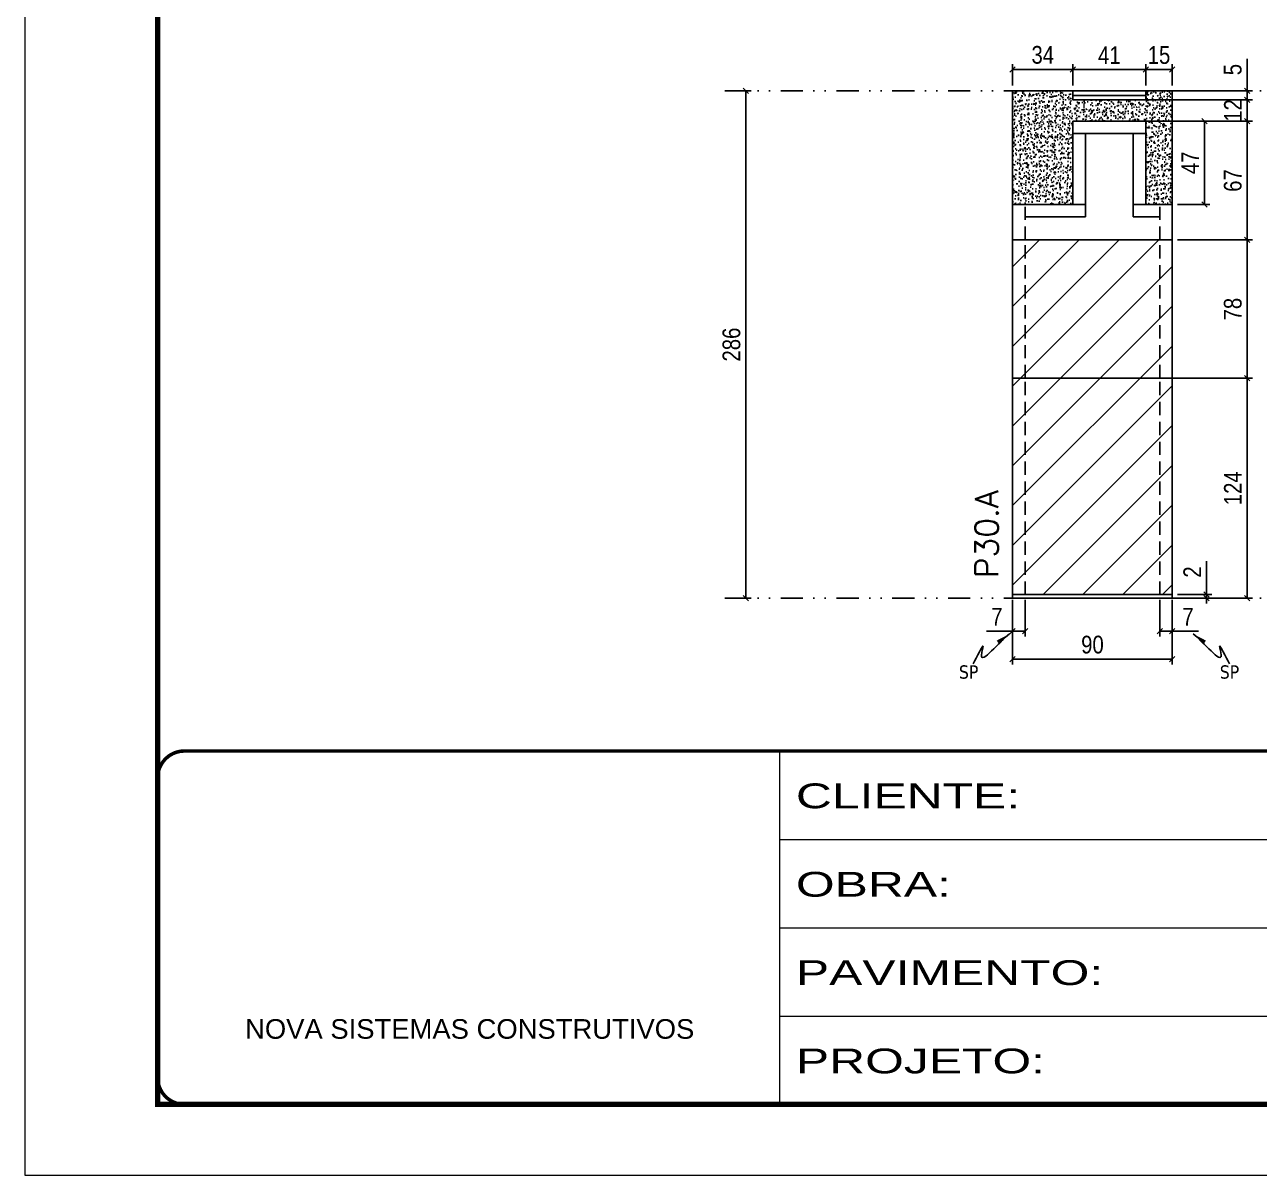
# Model space of a CAD drawing. Extents: x 808 to 7089, y -98 to 17032.
# Drawn here: x 3978 to 4674, y 6794 to 7443 of the extents above; entities that cross this region are included whole.
import ezdxf

# ---------------------------------------------------------------- set-up
doc = ezdxf.new("R2010")
doc.units = 0
for name, pattern in [('CONTINUO', [0]), ('DASHED', [0.75, 0.5, -0.25]), ('DIVIDE2', [0.625, 0.25, -0.125, 0, -0.125, 0, -0.125]), ('HIDDEN', [0.375, 0.25, -0.125])]:
    doc.linetypes.add(name, pattern=pattern)
for name, color, linetype in [('COTA', 241, 'Continuous'), ('Nível', 160, 'Continuous'), ('Painéis', 200, 'Continuous'), ('SARR_2.2x7', 40, 'Continuous'), ('SARR_EDITAR', 141, 'Continuous'), ('Sarrafo de Pressão', 42, 'HIDDEN'), ('texto', 7, 'Continuous')]:
    doc.layers.add(name, color=color, linetype=linetype)
for name, color, linetype, lineweight in [('Folhas', 255, 'Continuous', 9), ('REAPROVEITAMENTO', 251, 'Continuous', 9), ('SARRAFO DE PRESSAO', 251, 'DASHED', 9), ('Texto Seção', 7, 'Continuous', 15)]:
    doc.layers.add(name, color=color, linetype=linetype, lineweight=lineweight)
doc.styles.add('ARIAL', font='arial.ttf')
doc.styles.add('COTA TECNICA', font='techl___.ttf', dxfattribs={"height": 10})
doc.styles.add('COTA TECNICA-50', font='techl___.ttf', dxfattribs={"height": 10})
doc.styles.add('REGUA-120', font='ROMANS.shx', dxfattribs={"height": 15})
doc.styles.get("Standard").update_dxf_attribs({"font": 'arial.ttf'})
doc.styles.add('Tecnologia', font='')
doc.styles.get('Tecnologia').set_extended_font_data('Forgotten Futurist')
doc.dimstyles.new('COTA PAINEL-50', dxfattribs={"dimtxt": 10, "dimasz": 3, "dimexe": 3, "dimexo": 3, "dimgap": 3, "dimtad": 1, "dimdec": 1, "dimzin": 12, "dimdsep": 46, "dimtxsty": 'COTA TECNICA-50', "dimblk1": 'OBLIQUE', "dimblk2": 'OBLIQUE', "dimsah": 1, "dimcen": 0.9, "dimclrd": 4, "dimclre": 4, "dimclrt": 240, "dimadec": 1, "dimazin": 3, "dimtfac": 1, "dimtdec": 1, "dimtmove": 0, "dimatfit": 3, "dimfxl": 1, "dimtolj": 1, "dimtzin": 12, "dimarcsym": 0})
doc.dimstyles.new('PAINEL', dxfattribs={"dimtxt": 10, "dimasz": 3, "dimexe": 3, "dimexo": 3, "dimgap": 3, "dimtad": 1, "dimdec": 1, "dimzin": 12, "dimdsep": 46, "dimtxsty": 'COTA TECNICA', "dimblk1": 'OBLIQUE', "dimblk2": 'OBLIQUE', "dimsah": 1, "dimcen": 0.9, "dimclrd": 4, "dimclre": 4, "dimclrt": 240, "dimadec": 1, "dimazin": 3, "dimtfac": 1, "dimtdec": 1, "dimtmove": 0, "dimatfit": 3, "dimfxl": 1, "dimtolj": 1, "dimtzin": 12, "dimarcsym": 0})
doc.dimstyles.get("Standard").update_dxf_attribs({"dimtxt": 0.18, "dimasz": 0.18, "dimexe": 0.18, "dimexo": 0.0625, "dimgap": 0.09, "dimtad": 0, "dimtih": 1, "dimtoh": 1, "dimdec": 4, "dimzin": 0, "dimdsep": 46, "dimtxsty": 'Standard', "dimcen": 0.09, "dimadec": 0, "dimazin": 0, "dimtfac": 1, "dimtdec": 4, "dimtofl": 0, "dimtmove": 0, "dimatfit": 3, "dimfxl": 1, "dimtolj": 1, "dimtzin": 0, "dimarcsym": 0})

# ---------------------------------------------------------------- blocks, each defined once
blk = doc.blocks.new('9999999999')
at = {"color": 30, "linetype": 'CONTINUO'}
for p, q in [((98564.56, 34230.21), (98564.56, 34429.45)), ((98564.56, 34379.64), (99583.98, 34379.64)), ((98564.56, 34329.83), (99487.98, 34329.83)), ((98564.56, 34280.02), (99487.98, 34280.02))]:
    blk.add_line(p, q, dxfattribs=at)
at = {"color": 30, "linetype": 'CONTINUO', "const_width": 2}
blk.add_lwpolyline([(99583.98, 34230.21), (99583.98, 34414.45, 0.414214), (99568.98, 34429.45), (98228.98, 34429.45, 0.414214), (98213.98, 34414.45), (98213.98, 34245.21, 0.414214), (98228.98, 34230.21), (99583.98, 34230.21)], format="xyb", dxfattribs=at)
at = {"layer": 'Folhas'}
blk.add_lwpolyline([(98138.98, 34190.21), (99623.98, 34190.21), (99623.98, 35240.21), (98138.98, 35240.21)], close=True, dxfattribs=at)
at = {"layer": 'Folhas', "color": 30, "const_width": 3}
blk.add_lwpolyline([(98213.98, 34230.21), (99583.98, 34230.21), (99583.98, 35200.21), (98213.98, 35200.21)], close=True, dxfattribs=at)
at = {"color": 7, "linetype": 'Continuous', "ltscale": 5, "style": 'ARIAL'}
blk.add_text('NOVA SISTEMAS CONSTRUTIVOS', height=11.0592, dxfattribs=at).set_placement((98263.19, 34267.21))
at = {"layer": 'Folhas', "color": 7, "style": 'Tecnologia', "width": 1.5}
for s, p in [('CLIENTE:', (98573.65, 34397.17)), ('OBRA:', (98573.65, 34347.31)), ('PAVIMENTO:', (98573.65, 34297.5)), ('PROJETO:', (98573.65, 34247.69))]:
    blk.add_text(s, height=14, dxfattribs=at).set_placement(p)
blk = doc.blocks.new('_Oblique')
at = {"color": 0, "linetype": 'ByBlock', "lineweight": -2}
blk.add_line((-0.5, -0.5), (0.5, 0.5), dxfattribs=at)
blk = doc.blocks.new('*D1728')
at = {"layer": 'COTA', "color": 4, "lineweight": -2, "transparency": 16777216}
for p, q in [((4375.84, 7405.29), (4387.69, 7405.29)), ((4384.69, 7119.29), (4384.69, 7405.29)), ((4375.84, 7119.29), (4387.69, 7119.29))]:
    blk.add_line(p, q, dxfattribs=at)
at = {"layer": 'Defpoints', "color": 0, "transparency": 16777216}
for p in [(4372.84, 7405.29), (4384.69, 7405.29), (4372.84, 7119.29)]:
    blk.add_point(p, dxfattribs=at)
at = {"layer": 'COTA', "color": 4, "lineweight": -2, "transparency": 16777216, "xscale": 3, "yscale": 3, "zscale": 3}
for p, rotation in [((4384.69, 7405.29), 90), ((4384.69, 7119.29), 270)]:
    blk.add_blockref('_Oblique', p, dxfattribs=dict(at, rotation=rotation))
at = {"layer": 'COTA', "color": 240, "transparency": 16777216, "insert": (4376.56, 7262.29), "char_height": 10, "attachment_point": 5, "rotation": 90, "style": 'COTA TECNICA-50'}
blk.add_mtext('\\A1;286', dxfattribs=at)
blk = doc.blocks.new('*D622')
at = {"layer": 'COTA', "color": 4, "lineweight": -2, "transparency": 16777216}
for p, q in [((4534.99, 7118.29), (4534.99, 7081.93)), ((4624.99, 7118.29), (4624.99, 7081.93)), ((4534.99, 7084.93), (4624.99, 7084.93))]:
    blk.add_line(p, q, dxfattribs=at)
at = {"layer": 'Defpoints', "color": 0, "transparency": 16777216}
for p in [(4534.99, 7121.29), (4624.99, 7121.29), (4624.99, 7084.93)]:
    blk.add_point(p, dxfattribs=at)
at = {"layer": 'COTA', "color": 4, "lineweight": -2, "transparency": 16777216, "xscale": 3, "yscale": 3, "zscale": 3, "rotation": 180}
blk.add_blockref('_Oblique', (4534.99, 7084.93), dxfattribs=at)
at = {"layer": 'COTA', "color": 4, "lineweight": -2, "transparency": 16777216, "xscale": 3, "yscale": 3, "zscale": 3}
blk.add_blockref('_Oblique', (4624.99, 7084.93), dxfattribs=at)
at = {"layer": 'COTA', "color": 240, "transparency": 16777216, "insert": (4579.99, 7093.06), "char_height": 10, "attachment_point": 5, "style": 'COTA TECNICA'}
blk.add_mtext('\\A1;90', dxfattribs=at)
blk = doc.blocks.new('*D623')
at = {"layer": 'COTA', "color": 4, "lineweight": -2, "transparency": 16777216}
for p, q in [((4617.99, 7118.29), (4617.99, 7097.78)), ((4624.99, 7116.29), (4624.99, 7097.78)), ((4617.99, 7100.78), (4624.99, 7100.78)), ((4624.99, 7100.78), (4639.72, 7100.78))]:
    blk.add_line(p, q, dxfattribs=at)
at = {"layer": 'Defpoints', "color": 0, "transparency": 16777216}
for p in [(4617.99, 7121.29), (4624.99, 7119.29), (4624.99, 7100.78)]:
    blk.add_point(p, dxfattribs=at)
at = {"layer": 'COTA', "color": 4, "lineweight": -2, "transparency": 16777216, "xscale": 3, "yscale": 3, "zscale": 3, "rotation": 180}
blk.add_blockref('_Oblique', (4617.99, 7100.78), dxfattribs=at)
at = {"layer": 'COTA', "color": 4, "lineweight": -2, "transparency": 16777216, "xscale": 3, "yscale": 3, "zscale": 3}
blk.add_blockref('_Oblique', (4624.99, 7100.78), dxfattribs=at)
at = {"layer": 'COTA', "color": 240, "transparency": 16777216, "insert": (4633.85, 7108.85), "char_height": 10, "attachment_point": 5, "style": 'COTA TECNICA-50'}
blk.add_mtext('\\A1;7', dxfattribs=at)
blk = doc.blocks.new('*D624')
at = {"layer": 'COTA', "color": 4, "lineweight": -2, "transparency": 16777216}
for p, q in [((4534.99, 7116.29), (4534.99, 7097.78)), ((4541.99, 7118.29), (4541.99, 7097.78)), ((4534.99, 7100.78), (4520.25, 7100.78)), ((4541.99, 7100.78), (4534.99, 7100.78))]:
    blk.add_line(p, q, dxfattribs=at)
at = {"layer": 'Defpoints', "color": 0, "transparency": 16777216}
for p in [(4534.99, 7119.29), (4541.99, 7121.29), (4534.99, 7100.78)]:
    blk.add_point(p, dxfattribs=at)
at = {"layer": 'COTA', "color": 4, "lineweight": -2, "transparency": 16777216, "xscale": 3, "yscale": 3, "zscale": 3, "rotation": 180}
blk.add_blockref('_Oblique', (4534.99, 7100.78), dxfattribs=at)
at = {"layer": 'COTA', "color": 4, "lineweight": -2, "transparency": 16777216, "xscale": 3, "yscale": 3, "zscale": 3}
blk.add_blockref('_Oblique', (4541.99, 7100.78), dxfattribs=at)
at = {"layer": 'COTA', "color": 240, "transparency": 16777216, "insert": (4526.12, 7108.85), "char_height": 10, "attachment_point": 5, "style": 'COTA TECNICA-50'}
blk.add_mtext('\\A1;7', dxfattribs=at)
blk = doc.blocks.new('*D625')
at = {"layer": 'COTA', "color": 4, "linetype": 'ByBlock', "lineweight": -2, "transparency": 16777216}
for p, q in [((4627.99, 7243.29), (4670.22, 7243.29)), ((4667.22, 7119.29), (4667.22, 7243.29)), ((4627.99, 7119.29), (4670.22, 7119.29))]:
    blk.add_line(p, q, dxfattribs=at)
at = {"layer": 'Defpoints', "color": 0, "linetype": 'ByBlock', "transparency": 16777216}
for p in [(4624.99, 7243.29), (4667.22, 7243.29), (4624.99, 7119.29)]:
    blk.add_point(p, dxfattribs=at)
at = {"layer": 'COTA', "color": 4, "linetype": 'ByBlock', "lineweight": -2, "transparency": 16777216, "xscale": 3, "yscale": 3, "zscale": 3}
for p, rotation in [((4667.22, 7243.29), 90), ((4667.22, 7119.29), 270)]:
    blk.add_blockref('_Oblique', p, dxfattribs=dict(at, rotation=rotation))
at = {"layer": 'COTA', "color": 240, "linetype": 'ByBlock', "transparency": 16777216, "insert": (4659.14, 7181.29), "char_height": 10, "attachment_point": 5, "rotation": 90, "style": 'COTA TECNICA'}
blk.add_mtext('\\A1;124', dxfattribs=at)
blk = doc.blocks.new('*D626')
at = {"layer": 'COTA', "color": 4, "lineweight": -2, "transparency": 16777216}
for p, q in [((4644.24, 7121.29), (4644.24, 7140.09)), ((4627.99, 7121.29), (4647.24, 7121.29)), ((4627.99, 7119.29), (4647.24, 7119.29)), ((4644.24, 7119.29), (4644.24, 7121.29)), ((4644.24, 7119.29), (4644.24, 7116.29))]:
    blk.add_line(p, q, dxfattribs=at)
at = {"layer": 'Defpoints', "color": 0, "transparency": 16777216}
for p in [(4624.99, 7121.29), (4624.99, 7119.29), (4644.24, 7119.29)]:
    blk.add_point(p, dxfattribs=at)
at = {"layer": 'COTA', "color": 4, "lineweight": -2, "transparency": 16777216, "xscale": 3, "yscale": 3, "zscale": 3}
for p, rotation in [((4644.24, 7121.29), 270), ((4644.24, 7119.29), 90)]:
    blk.add_blockref('_Oblique', p, dxfattribs=dict(at, rotation=rotation))
at = {"layer": 'COTA', "color": 240, "transparency": 16777216, "insert": (4636.24, 7134.04), "char_height": 10, "attachment_point": 5, "rotation": 90, "style": 'COTA TECNICA-50'}
blk.add_mtext('\\A1;2', dxfattribs=at)
blk = doc.blocks.new('*D627')
at = {"layer": 'COTA', "color": 4, "linetype": 'ByBlock', "lineweight": -2, "transparency": 16777216}
for p, q in [((4627.99, 7243.29), (4670.22, 7243.29)), ((4667.22, 7119.29), (4667.22, 7243.29)), ((4627.99, 7119.29), (4670.22, 7119.29))]:
    blk.add_line(p, q, dxfattribs=at)
at = {"layer": 'Defpoints', "color": 0, "linetype": 'ByBlock', "transparency": 16777216}
for p in [(4624.99, 7243.29), (4667.22, 7243.29), (4624.99, 7119.29)]:
    blk.add_point(p, dxfattribs=at)
at = {"layer": 'COTA', "color": 4, "linetype": 'ByBlock', "lineweight": -2, "transparency": 16777216, "xscale": 3, "yscale": 3, "zscale": 3}
for p, rotation in [((4667.22, 7243.29), 90), ((4667.22, 7119.29), 270)]:
    blk.add_blockref('_Oblique', p, dxfattribs=dict(at, rotation=rotation))
at = {"layer": 'COTA', "color": 240, "linetype": 'ByBlock', "transparency": 16777216, "insert": (4659.14, 7181.29), "char_height": 10, "attachment_point": 5, "rotation": 90, "style": 'COTA TECNICA'}
blk.add_mtext('\\A1;124', dxfattribs=at)
blk = doc.blocks.new('*D628')
at = {"layer": 'COTA', "color": 4, "lineweight": -2, "transparency": 16777216}
for p, q in [((4534.99, 7408.29), (4534.99, 7420.38)), ((4568.99, 7408.29), (4568.99, 7420.38)), ((4568.99, 7417.38), (4534.99, 7417.38))]:
    blk.add_line(p, q, dxfattribs=at)
at = {"layer": 'Defpoints', "color": 0, "transparency": 16777216}
for p in [(4534.99, 7417.38), (4534.99, 7405.29), (4568.99, 7405.29)]:
    blk.add_point(p, dxfattribs=at)
at = {"layer": 'COTA', "color": 4, "lineweight": -2, "transparency": 16777216, "xscale": 3, "yscale": 3, "zscale": 3, "rotation": 180}
blk.add_blockref('_Oblique', (4534.99, 7417.38), dxfattribs=at)
at = {"layer": 'COTA', "color": 4, "lineweight": -2, "transparency": 16777216, "xscale": 3, "yscale": 3, "zscale": 3}
blk.add_blockref('_Oblique', (4568.99, 7417.38), dxfattribs=at)
at = {"layer": 'COTA', "color": 240, "transparency": 16777216, "insert": (4551.99, 7425.6), "char_height": 10, "attachment_point": 5, "style": 'COTA TECNICA-50'}
blk.add_mtext('\\A1;34', dxfattribs=at)
blk = doc.blocks.new('*D629')
at = {"layer": 'COTA', "color": 4, "lineweight": -2, "transparency": 16777216}
for p, q in [((4593.99, 7388.29), (4670.22, 7388.29)), ((4667.22, 7388.29), (4667.22, 7321.29)), ((4627.99, 7321.29), (4670.22, 7321.29))]:
    blk.add_line(p, q, dxfattribs=at)
at = {"layer": 'Defpoints', "color": 0, "transparency": 16777216}
for p in [(4590.99, 7388.29), (4624.99, 7321.29), (4667.22, 7321.29)]:
    blk.add_point(p, dxfattribs=at)
at = {"layer": 'COTA', "color": 4, "lineweight": -2, "transparency": 16777216, "xscale": 3, "yscale": 3, "zscale": 3}
for p, rotation in [((4667.22, 7388.29), 90), ((4667.22, 7321.29), 270)]:
    blk.add_blockref('_Oblique', p, dxfattribs=dict(at, rotation=rotation))
at = {"layer": 'COTA', "color": 240, "transparency": 16777216, "insert": (4659.11, 7354.79), "char_height": 10, "attachment_point": 5, "rotation": 90, "style": 'COTA TECNICA'}
blk.add_mtext('\\A1;67', dxfattribs=at)
blk = doc.blocks.new('*D1715')
at = {"layer": 'COTA', "color": 4, "lineweight": -2, "transparency": 16777216}
for p, q in [((4627.99, 7321.29), (4670.22, 7321.29)), ((4667.22, 7321.29), (4667.22, 7243.29)), ((4537.99, 7243.29), (4670.22, 7243.29))]:
    blk.add_line(p, q, dxfattribs=at)
at = {"layer": 'Defpoints', "color": 0, "transparency": 16777216}
for p in [(4624.99, 7321.29), (4534.99, 7243.29), (4667.22, 7243.29)]:
    blk.add_point(p, dxfattribs=at)
at = {"layer": 'COTA', "color": 4, "lineweight": -2, "transparency": 16777216, "xscale": 3, "yscale": 3, "zscale": 3}
for p, rotation in [((4667.22, 7321.29), 90), ((4667.22, 7243.29), 270)]:
    blk.add_blockref('_Oblique', p, dxfattribs=dict(at, rotation=rotation))
at = {"layer": 'COTA', "color": 240, "transparency": 16777216, "insert": (4659.12, 7282.29), "char_height": 10, "attachment_point": 5, "rotation": 90, "style": 'COTA TECNICA'}
blk.add_mtext('\\A1;78', dxfattribs=at)
blk = doc.blocks.new('*D1716')
at = {"layer": 'COTA', "color": 4, "lineweight": -2, "transparency": 16777216}
for p, q in [((4571.99, 7388.29), (4646.16, 7388.29)), ((4643.16, 7388.29), (4643.16, 7341.29)), ((4627.99, 7341.29), (4646.16, 7341.29))]:
    blk.add_line(p, q, dxfattribs=at)
at = {"layer": 'Defpoints', "color": 0, "transparency": 16777216}
for p in [(4568.99, 7388.29), (4624.99, 7341.29), (4643.16, 7341.29)]:
    blk.add_point(p, dxfattribs=at)
at = {"layer": 'COTA', "color": 4, "lineweight": -2, "transparency": 16777216, "xscale": 3, "yscale": 3, "zscale": 3}
for p, rotation in [((4643.16, 7388.29), 90), ((4643.16, 7341.29), 270)]:
    blk.add_blockref('_Oblique', p, dxfattribs=dict(at, rotation=rotation))
at = {"layer": 'COTA', "color": 240, "transparency": 16777216, "insert": (4635.09, 7364.79), "char_height": 10, "attachment_point": 5, "rotation": 90, "style": 'COTA TECNICA'}
blk.add_mtext('\\A1;47', dxfattribs=at)
blk = doc.blocks.new('*D630')
at = {"layer": 'COTA', "color": 4, "lineweight": -2, "transparency": 16777216}
for p, q in [((4609.99, 7408.29), (4609.99, 7420.38)), ((4624.99, 7408.29), (4624.99, 7420.38)), ((4609.99, 7417.38), (4624.99, 7417.38))]:
    blk.add_line(p, q, dxfattribs=at)
at = {"layer": 'Defpoints', "color": 0, "transparency": 16777216}
for p in [(4624.99, 7417.38), (4609.99, 7405.29), (4624.99, 7405.29)]:
    blk.add_point(p, dxfattribs=at)
at = {"layer": 'COTA', "color": 4, "lineweight": -2, "transparency": 16777216, "xscale": 3, "yscale": 3, "zscale": 3, "rotation": 180}
blk.add_blockref('_Oblique', (4609.99, 7417.38), dxfattribs=at)
at = {"layer": 'COTA', "color": 4, "lineweight": -2, "transparency": 16777216, "xscale": 3, "yscale": 3, "zscale": 3}
blk.add_blockref('_Oblique', (4624.99, 7417.38), dxfattribs=at)
at = {"layer": 'COTA', "color": 240, "transparency": 16777216, "insert": (4617.49, 7425.49), "char_height": 10, "attachment_point": 5, "style": 'COTA TECNICA'}
blk.add_mtext('\\A1;15', dxfattribs=at)
blk = doc.blocks.new('*D1717')
at = {"layer": 'COTA', "color": 4, "lineweight": -2, "transparency": 16777216}
for p, q in [((4571.99, 7400.29), (4670.22, 7400.29)), ((4667.22, 7388.29), (4667.22, 7400.29)), ((4593.99, 7388.29), (4670.22, 7388.29))]:
    blk.add_line(p, q, dxfattribs=at)
at = {"layer": 'Defpoints', "color": 0, "transparency": 16777216}
for p in [(4568.99, 7400.29), (4667.22, 7400.29), (4590.99, 7388.29)]:
    blk.add_point(p, dxfattribs=at)
at = {"layer": 'COTA', "color": 4, "lineweight": -2, "transparency": 16777216, "xscale": 3, "yscale": 3, "zscale": 3}
for p, rotation in [((4667.22, 7400.29), 90), ((4667.22, 7388.29), 270)]:
    blk.add_blockref('_Oblique', p, dxfattribs=dict(at, rotation=rotation))
at = {"layer": 'COTA', "color": 240, "transparency": 16777216, "insert": (4659.16, 7394.29), "char_height": 10, "attachment_point": 5, "rotation": 90, "style": 'COTA TECNICA'}
blk.add_mtext('\\A1;12', dxfattribs=at)
blk = doc.blocks.new('*D1718')
at = {"layer": 'COTA', "color": 4, "lineweight": -2, "transparency": 16777216}
for p, q in [((4667.22, 7405.29), (4667.22, 7423.39)), ((4571.99, 7405.29), (4670.22, 7405.29)), ((4667.22, 7400.29), (4667.22, 7405.29)), ((4593.99, 7400.29), (4670.22, 7400.29)), ((4667.22, 7400.29), (4667.22, 7397.29))]:
    blk.add_line(p, q, dxfattribs=at)
at = {"layer": 'Defpoints', "color": 0, "transparency": 16777216}
for p in [(4568.99, 7405.29), (4667.22, 7405.29), (4590.99, 7400.29)]:
    blk.add_point(p, dxfattribs=at)
at = {"layer": 'COTA', "color": 4, "lineweight": -2, "transparency": 16777216, "xscale": 3, "yscale": 3, "zscale": 3}
for p, rotation in [((4667.22, 7405.29), 270), ((4667.22, 7400.29), 90)]:
    blk.add_blockref('_Oblique', p, dxfattribs=dict(at, rotation=rotation))
at = {"layer": 'COTA', "color": 240, "transparency": 16777216, "insert": (4659.11, 7417.34), "char_height": 10, "attachment_point": 5, "rotation": 90, "style": 'COTA TECNICA'}
blk.add_mtext('\\A1;5', dxfattribs=at)
blk = doc.blocks.new('*D1719')
at = {"layer": 'COTA', "color": 4, "lineweight": -2, "transparency": 16777216}
for p, q in [((4568.99, 7408.29), (4568.99, 7420.38)), ((4609.99, 7408.29), (4609.99, 7420.38)), ((4609.99, 7417.38), (4568.99, 7417.38))]:
    blk.add_line(p, q, dxfattribs=at)
at = {"layer": 'Defpoints', "color": 0, "transparency": 16777216}
for p in [(4568.99, 7417.38), (4568.99, 7405.29), (4609.99, 7405.29)]:
    blk.add_point(p, dxfattribs=at)
at = {"layer": 'COTA', "color": 4, "lineweight": -2, "transparency": 16777216, "xscale": 3, "yscale": 3, "zscale": 3, "rotation": 180}
blk.add_blockref('_Oblique', (4568.99, 7417.38), dxfattribs=at)
at = {"layer": 'COTA', "color": 4, "lineweight": -2, "transparency": 16777216, "xscale": 3, "yscale": 3, "zscale": 3}
blk.add_blockref('_Oblique', (4609.99, 7417.38), dxfattribs=at)
at = {"layer": 'COTA', "color": 240, "transparency": 16777216, "insert": (4589.49, 7425.46), "char_height": 10, "attachment_point": 5, "style": 'COTA TECNICA'}
blk.add_mtext('\\A1;41', dxfattribs=at)

msp = doc.modelspace()

# ---------------------------------------------------------------- hatches: boundary and pattern name
at = {"layer": 'COTA', "linetype": 'ByBlock'}
h = msp.add_hatch(dxfattribs=at)
h.set_pattern_fill('AR-CONC', color=256, scale=0.03)
h.set_pattern_definition([(50, (-3912.1023, 3293.2978), (5.46554, -0.4781726), [0.5715, -6.2865]), (355, (-3912.102, 3293.298), (-1.0573026, 5.7317054), [0.4572, -5.0292175]), (100.451445, (-3911.647, 3293.258), (4.4082374, 5.2535326), [0.4857003, -5.3427073]), (46.1842, (-3912.102, 3294.822), (8.132371, -1.26127), [0.85725, -9.42975]), (96.63556, (-3911.4246, 3294.717), (7.122124, 7.422784), [0.728551, -8.014068]), (351.18415, (-3912.102, 3294.822), (7.122124, 7.422784), [0.685799, -7.543792]), (21, (-3911.3403, 3294.4408), (4.5484317, -3.067956), [0.5715, -6.2865]), (326, (-3911.34, 3294.441), (1.854061, 5.525639), [0.4572, -5.0292]), (71.451445, (-3910.961, 3294.185), (6.4024926, 2.457683), [0.4857003, -5.342698]), (37.5, (-3912.1023, 3293.2978), (0.0926581, 2.53665117), [0, -4.96824, 0, -5.1054, 0, -5.04825]), (7.5, (-3912.1023, 3293.2978), (2.0045899, 3.00541724), [0, -2.91084, 0, -4.85394, 0, -1.92405]), (327.5, (-3913.8015, 3293.2978), (4.06771786, -0.1718623), [0, -1.905, 0, -5.9436, 0, -7.8867]), (317.5, (-3914.5635, 3293.2978), (4.4438754, 0.7627947), [0, -2.4765, 0, -3.94716, 0, -5.6007])])
h.paths.add_polyline_path([(4609.99, 7400.29), (4609.99, 7405.29), (4624.99, 7405.29), (4624.99, 7341.29), (4609.99, 7341.29), (4609.99, 7388.29), (4568.99, 7388.29), (4568.99, 7341.29), (4534.99, 7341.29), (4534.99, 7405.29), (4568.99, 7405.29), (4568.99, 7400.29)])
at = {"layer": 'REAPROVEITAMENTO', "linetype": 'ByBlock'}
h = msp.add_hatch(dxfattribs=at)
h.set_pattern_fill('ANSI31', color=256, scale=5, style=2)
h.set_pattern_definition([(45, (948.81, -1915.113), (-11.22532, 11.22532), [])])
h.paths.add_polyline_path([(4624.99, 7321.29), (4534.99, 7321.29), (4534.99, 7121.29), (4624.99, 7121.29)])

# ---------------------------------------------------------------- linework, layer by layer
at = {"layer": 'COTA', "linetype": 'ByBlock'}
for p, q in [((4534.99, 7341.29), (4534.99, 7405.29)), ((4568.99, 7405.29), (4534.99, 7405.29)), ((4624.99, 7405.29), (4609.99, 7405.29)), ((4624.99, 7405.29), (4624.99, 7405.29)), ((4624.99, 7341.29), (4624.99, 7405.29)), ((4624.99, 7341.29), (4624.99, 7341.29))]:
    msp.add_line(p, q, dxfattribs=at)
at = {"layer": 'Nível', "color": 4, "linetype": 'DIVIDE2', "ltscale": 50}
for p, q in [((4372.84, 7405.29), (5423.17, 7405.29)), ((4372.84, 7119.29), (5423.17, 7119.29))]:
    msp.add_line(p, q, dxfattribs=at)
at = {"layer": 'Painéis'}
for p, q in [((4609.99, 7388.29), (4568.99, 7388.29)), ((4568.99, 7388.29), (4568.99, 7341.29)), ((4609.99, 7388.29), (4609.99, 7341.29)), ((4568.99, 7341.29), (4534.99, 7341.29)), ((4534.99, 7341.29), (4534.99, 7243.29)), ((4609.99, 7341.29), (4624.99, 7341.29)), ((4624.99, 7243.29), (4624.99, 7341.29)), ((4624.99, 7321.29), (4534.99, 7321.29))]:
    msp.add_line(p, q, dxfattribs=at)
for points in [[(4609.99, 7405.29), (4568.99, 7405.29), (4568.99, 7400.29), (4609.99, 7400.29)], [(4624.99, 7243.29), (4534.99, 7243.29), (4534.99, 7121.29), (4624.99, 7121.29)], [(4624.99, 7119.29), (4534.99, 7119.29), (4534.99, 7121.29), (4624.99, 7121.29)]]:
    msp.add_lwpolyline(points, close=True, dxfattribs=at)
at = {"layer": 'SARR_2.2x7'}
for p, q in [((4609.99, 7381.29), (4568.99, 7381.29)), ((4575.99, 7341.29), (4575.99, 7381.29)), ((4602.99, 7341.29), (4602.99, 7381.29)), ((4575.99, 7341.29), (4568.99, 7341.29)), ((4575.99, 7341.29), (4575.99, 7334.29)), ((4602.99, 7341.29), (4609.99, 7341.29)), ((4602.99, 7341.29), (4602.99, 7334.29)), ((4575.99, 7334.29), (4541.99, 7334.29)), ((4602.99, 7334.29), (4617.99, 7334.29))]:
    msp.add_line(p, q, dxfattribs=at)
at = {"layer": 'SARR_EDITAR', "linetype": 'Continuous'}
msp.add_line((4609.99, 7402.79), (4568.99, 7402.79), dxfattribs=at)
at = {"layer": 'Sarrafo de Pressão', "ltscale": 30}
for p, q in [((4541.99, 7321.29), (4541.99, 7341.29)), ((4617.99, 7321.29), (4617.99, 7341.29)), ((4541.99, 7243.29), (4541.99, 7321.29)), ((4617.99, 7243.29), (4617.99, 7321.29)), ((4541.99, 7121.29), (4541.99, 7243.29)), ((4617.99, 7121.29), (4617.99, 7243.29))]:
    msp.add_line(p, q, dxfattribs=at)

# ---------------------------------------------------------------- block references
at = {"layer": 'SARRAFO DE PRESSAO', "color": 6, "linetype": 'ByBlock'}
msp.add_blockref('9999999999', (-94160.81, -27396.33), dxfattribs=at)

# ---------------------------------------------------------------- texts
at = {"layer": 'texto', "color": 0, "char_height": 7.5, "attachment_point": 5}
for insert in [(4510.21, 7077.61), (4657.23, 7077.61)]:
    msp.add_mtext('{\\fTahoma|b0|i0|c0|p34;\\C4;SP}', dxfattribs=dict(at, insert=insert))
at = {"layer": 'Texto Seção', "insert": (4526.88, 7130.54), "char_height": 13, "width": 285.3299, "attachment_point": 7, "rotation": 90, "style": 'REGUA-120'}
msp.add_mtext('P30.A', dxfattribs=at)

# ---------------------------------------------------------------- dimensions: what is measured, and where the dimension line sits
at = {"layer": 'COTA'}
for base, p1, p2, angle, dimstyle, picture, middle in [((4534.99, 7417.38), (4568.99, 7405.29), (4534.99, 7405.29), 180, 'COTA PAINEL-50', '*D628', (4551.99, 7425.6)), ((4568.99, 7417.38), (4609.99, 7405.29), (4568.99, 7405.29), 180, 'PAINEL', '*D1719', (4589.49, 7425.46)), ((4667.22, 7405.29), (4590.99, 7400.29), (4568.99, 7405.29), 90, 'PAINEL', '*D1718', (4659.11, 7417.34)), ((4384.69, 7405.29), (4372.84, 7119.29), (4372.84, 7405.29), 90, 'COTA PAINEL-50', '*D1728', (4376.56, 7262.29)), ((4643.16, 7341.29), (4568.99, 7388.29), (4624.99, 7341.29), 90, 'PAINEL', '*D1716', (4635.09, 7364.79)), ((4667.22, 7321.29), (4590.99, 7388.29), (4624.99, 7321.29), 90, 'PAINEL', '*D629', (4659.11, 7354.79)), ((4667.22, 7243.29), (4624.99, 7321.29), (4534.99, 7243.29), 90, 'PAINEL', '*D1715', (4659.12, 7282.29)), ((4534.99, 7100.78), (4541.99, 7121.29), (4534.99, 7119.29), 180, 'COTA PAINEL-50', '*D624', (4526.12, 7108.85))]:
    dim = msp.add_linear_dim(base=base, p1=p1, p2=p2, angle=angle, dimstyle=dimstyle, dxfattribs=at)
    dim.commit()
    dim.dimension.update_dxf_attribs({"geometry": picture, "text_midpoint": middle})
for base, p1, p2, angle, dimstyle, picture, middle in [((4624.99, 7417.38), (4609.99, 7405.29), (4624.99, 7405.29), 180, 'PAINEL', '*D630', (4617.49, 7417.38)), ((4667.22, 7400.29), (4590.99, 7388.29), (4568.99, 7400.29), 90, 'PAINEL', '*D1717', (4667.22, 7394.29)), ((4644.24, 7119.29), (4624.99, 7121.29), (4624.99, 7119.29), 90, 'COTA PAINEL-50', '*D626', (4644.24, 7134.04))]:
    dim = msp.add_linear_dim(base=base, p1=p1, p2=p2, angle=angle, dimstyle=dimstyle, dxfattribs=at)
    dim.commit()
    dim.dimension.update_dxf_attribs({"geometry": picture, "text_midpoint": middle, "dimtype": 160})
at = {"layer": 'COTA', "linetype": 'ByBlock'}
for picture in ['*D625', '*D627']:
    dim = msp.add_aligned_dim(p1=(4624.99, 7119.29), p2=(4624.99, 7243.29), distance=-42.23, dimstyle='PAINEL', dxfattribs=at)
    dim.commit()
    dim.dimension.update_dxf_attribs({"geometry": picture, "text_midpoint": (4659.14, 7181.29)})
at = {"layer": 'COTA'}
dim = msp.add_linear_dim(base=(4624.99, 7084.93), p1=(4534.99, 7121.29), p2=(4624.99, 7121.29), dimstyle='PAINEL', override={"dimarcsym": 2}, dxfattribs=at)
dim.commit()
dim.dimension.update_dxf_attribs({"geometry": '*D622', "text_midpoint": (4579.99, 7093.06)})
dim = msp.add_linear_dim(base=(4624.99, 7100.78), p1=(4617.99, 7121.29), p2=(4624.99, 7119.29), dimstyle='COTA PAINEL-50', dxfattribs=at)
dim.commit()
dim.dimension.update_dxf_attribs({"geometry": '*D623', "text_midpoint": (4633.85, 7108.85)})

# ---------------------------------------------------------------- leaders
at = {"layer": 'COTA', "path_type": 1}
for points in [[(4533.16, 7099.11), (4517.37, 7087.27), (4518.3, 7092.08), (4512.74, 7082.3)], [(4636.81, 7099.11), (4652.6, 7087.27), (4651.67, 7092.08), (4657.23, 7082.3)]]:
    msp.add_leader(points, dimstyle='Standard', override={"dimasz": 8}, dxfattribs=at)

doc.saveas('drawing.dxf')
